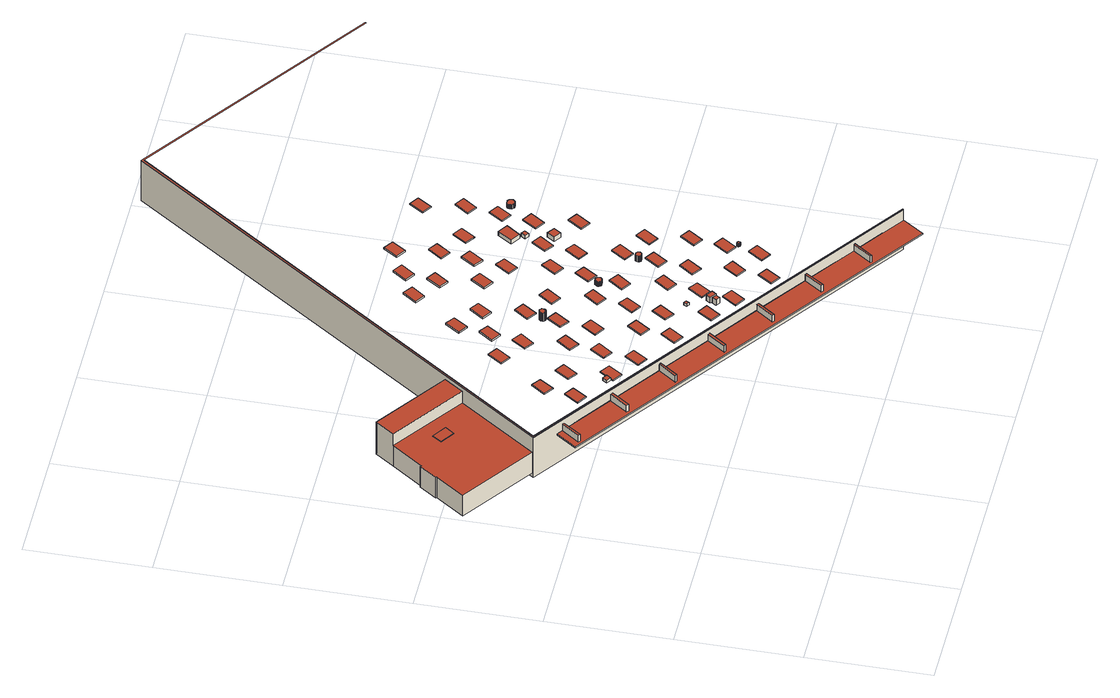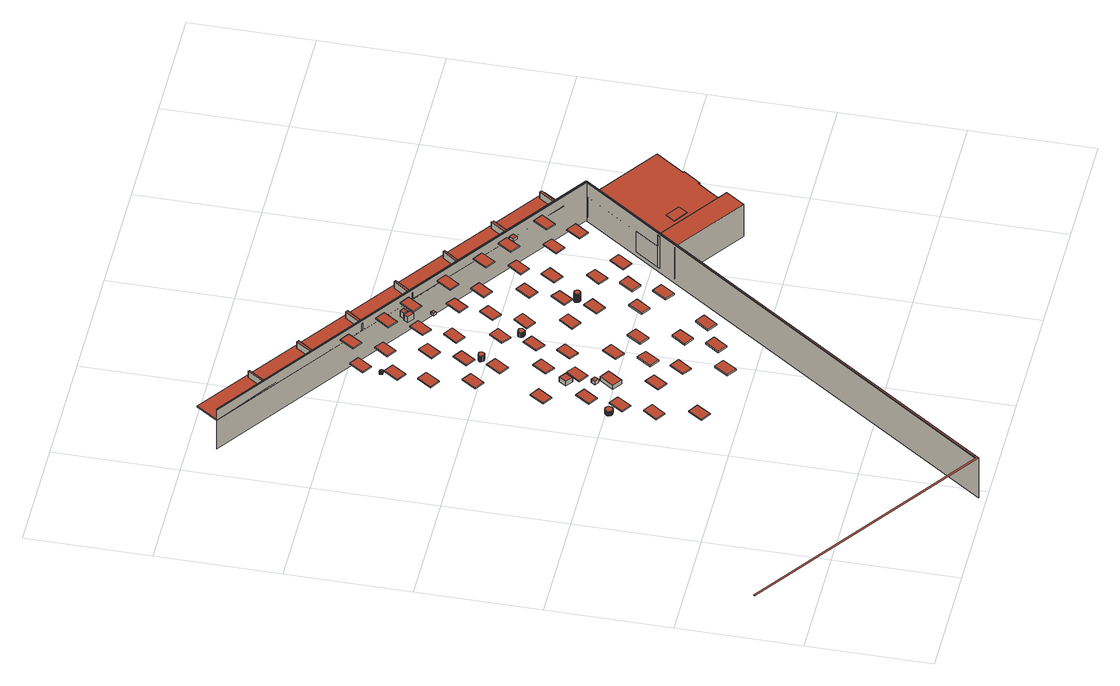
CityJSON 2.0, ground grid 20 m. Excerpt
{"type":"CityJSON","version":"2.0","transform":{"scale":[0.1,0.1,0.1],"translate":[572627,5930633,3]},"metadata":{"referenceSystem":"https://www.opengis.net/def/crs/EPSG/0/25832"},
"CityObjects":{
"building1":{"type":"Building","attributes":{"Grundfläche 2D":"274.273523","Grundhöhe NN":"4.621"},"children":["building1-1"],"geometry":[{"type":"Solid","lod":"3","boundaries":[[[[0,1,2,3,4,5,6,7]],[[8,9,10,11]],[[7,6,12,13]],[[11,10,14,15]],[[11,15,16,5,8]],[[8,5,4,9]],[[9,4,17,14,10]],[[4,3,18,17]],[[6,5,16,12]],[[0,7,13,19]],[[1,0,19,20]],[[2,1,20,21]],[[3,2,21,18]],[[17,18,21,20,19,13,12,16,15,14]]]],"semantics":{"surfaces":[{"type":"RoofSurface"},{"type":"WallSurface"},{"type":"GroundSurface"}],"values":[[0,0,1,1,1,1,1,1,1,1,1,1,1,2]]}}]},
"building1-1":{"type":"BuildingInstallation","parents":["building1"],"geometry":[{"type":"MultiSurface","lod":"3","boundaries":[[[22,23,24,25]],[[25,24,26,27]],[[27,28,22,25]],[[23,22,28,29]],[[24,23,29,26]]],"semantics":{"surfaces":[{"type":"RoofSurface"},{"type":"WallSurface"}],"values":[0,1,1,1,1]}}]},
"building2":{"type":"Building","attributes":{"Grundfläche 2D":"6602.493035","Grundhöhe NN":"3.817"},"children":["building2-1","building2-2","building2-3","building2-4","building2-5","building2-6","building2-7","building2-8","building2-9","building2-10","building2-11","building2-12","building2-13","building2-14","building2-15","building2-16","building2-17","building2-18","building2-19","building2-20","building2-21","building2-22","building2-23","building2-24","building2-25","building2-26","building2-27","building2-28","building2-29","building2-30","building2-31","building2-32","building2-33","building2-34","building2-35","building2-36","building2-37","building2-38","building2-39","building2-40","building2-41","building2-42","building2-43","building2-44","building2-45","building2-46","building2-47","building2-48","building2-49","building2-50","building2-51","building2-52","building2-53","building2-54","building2-55","building2-56","building2-57","building2-58","building2-59","building2-60","building2-61","building2-62","building2-63","building2-64","building2-65"],"geometry":[{"type":"MultiSurface","lod":"3","boundaries":[[[30,31,32,33,34,35]],[[36,32,31,30,37,38]],[[30,39,40,37]],[[41,42,43,44]],[[45,41,44,46]],[[35,34,33,46,44,43,47,48,49]]],"semantics":{"surfaces":[{"type":"WallSurface"},{"type":"RoofSurface"}],"values":[0,0,0,0,0,1]}}]},
"building2-1":{"type":"BuildingInstallation","parents":["building2"],"geometry":[{"type":"MultiSurface","lod":"3","boundaries":[[[50,51,52,53]],[[53,52,54,55]],[[50,53,55,56]],[[56,57,51,50]],[[57,54,52,51]]],"semantics":{"surfaces":[{"type":"RoofSurface"},{"type":"WallSurface"}],"values":[0,1,1,1,1]}}]},
"building2-2":{"type":"BuildingInstallation","parents":["building2"],"geometry":[{"type":"MultiSurface","lod":"3","boundaries":[[[58,59,60,61]],[[61,60,62,63]],[[58,61,63,64]],[[59,58,64,65]],[[60,59,65,62]]],"semantics":{"surfaces":[{"type":"RoofSurface"},{"type":"WallSurface"}],"values":[0,1,1,1,1]}}]},
"building2-3":{"type":"BuildingInstallation","parents":["building2"],"geometry":[{"type":"MultiSurface","lod":"3","boundaries":[[[66,67,68,69]],[[69,68,70,71]],[[66,69,71,72]],[[67,66,72,73]],[[68,67,73,70]]],"semantics":{"surfaces":[{"type":"RoofSurface"},{"type":"WallSurface"}],"values":[0,1,1,1,1]}}]},
"building2-4":{"type":"BuildingInstallation","parents":["building2"],"geometry":[{"type":"MultiSurface","lod":"3","boundaries":[[[74,75,76,77]],[[78,79,75,74]],[[79,80,76,75]],[[80,81,77,76]],[[81,78,74,77]]],"semantics":{"surfaces":[{"type":"RoofSurface"},{"type":"WallSurface"}],"values":[0,1,1,1,1]}}]},
"building2-5":{"type":"BuildingInstallation","parents":["building2"],"geometry":[{"type":"MultiSurface","lod":"3","boundaries":[[[82,83,84,85]],[[85,84,86,87]],[[82,85,87,88]],[[88,89,83,82]],[[89,86,84,83]]],"semantics":{"surfaces":[{"type":"RoofSurface"},{"type":"WallSurface"}],"values":[0,1,1,1,1]}}]},
"building2-6":{"type":"BuildingInstallation","parents":["building2"],"geometry":[{"type":"MultiSurface","lod":"3","boundaries":[[[90,91,92,93]],[[94,95,93,92]],[[95,96,90,93]],[[91,90,96,97]],[[92,91,97,94]]],"semantics":{"surfaces":[{"type":"RoofSurface"},{"type":"WallSurface"}],"values":[0,1,1,1,1]}}]},
"building2-7":{"type":"BuildingInstallation","parents":["building2"],"geometry":[{"type":"MultiSurface","lod":"3","boundaries":[[[98,99,100,101]],[[101,100,102,103]],[[103,104,98,101]],[[99,98,104,105]],[[105,102,100,99]]],"semantics":{"surfaces":[{"type":"RoofSurface"},{"type":"WallSurface"}],"values":[0,1,1,1,1]}}]},
"building2-8":{"type":"BuildingInstallation","parents":["building2"],"geometry":[{"type":"MultiSurface","lod":"3","boundaries":[[[106,107,108,109]],[[109,108,110,111]],[[106,109,111,112]],[[107,106,112,113]],[[108,107,113,110]]],"semantics":{"surfaces":[{"type":"RoofSurface"},{"type":"WallSurface"}],"values":[0,1,1,1,1]}}]},
"building2-9":{"type":"BuildingInstallation","parents":["building2"],"geometry":[{"type":"MultiSurface","lod":"3","boundaries":[[[114,115,116,117]],[[117,116,118,119]],[[114,117,119,120]],[[115,114,120,121]],[[116,115,121,118]]],"semantics":{"surfaces":[{"type":"RoofSurface"},{"type":"WallSurface"}],"values":[0,1,1,1,1]}}]},
"building2-10":{"type":"BuildingInstallation","parents":["building2"],"geometry":[{"type":"MultiSurface","lod":"3","boundaries":[[[122,123,124,125]],[[125,124,126,127]],[[127,128,122,125]],[[123,122,128,129]],[[129,126,124,123]]],"semantics":{"surfaces":[{"type":"RoofSurface"},{"type":"WallSurface"}],"values":[0,1,1,1,1]}}]},
"building2-11":{"type":"BuildingInstallation","parents":["building2"],"geometry":[{"type":"MultiSurface","lod":"3","boundaries":[[[130,131,132,133]],[[133,132,134,135]],[[130,133,135,136]],[[131,130,136,137]],[[132,131,137,134]]],"semantics":{"surfaces":[{"type":"RoofSurface"},{"type":"WallSurface"}],"values":[0,1,1,1,1]}}]},
"building2-12":{"type":"BuildingInstallation","parents":["building2"],"geometry":[{"type":"MultiSurface","lod":"3","boundaries":[[[138,139,140,141]],[[141,140,142,143]],[[138,141,143,144]],[[139,138,144,145]],[[140,139,145,142]]],"semantics":{"surfaces":[{"type":"RoofSurface"},{"type":"WallSurface"}],"values":[0,1,1,1,1]}}]},
"building2-13":{"type":"BuildingInstallation","parents":["building2"],"geometry":[{"type":"MultiSurface","lod":"3","boundaries":[[[146,147,148,149]],[[149,148,150,151]],[[146,149,151,152]],[[147,146,152,153]],[[148,147,153,150]]],"semantics":{"surfaces":[{"type":"RoofSurface"},{"type":"WallSurface"}],"values":[0,1,1,1,1]}}]},
"building2-14":{"type":"BuildingInstallation","parents":["building2"],"geometry":[{"type":"MultiSurface","lod":"3","boundaries":[[[154,155,156,157]],[[157,156,158,159]],[[154,157,159,160]],[[155,154,160,161]],[[156,155,161,158]]],"semantics":{"surfaces":[{"type":"RoofSurface"},{"type":"WallSurface"}],"values":[0,1,1,1,1]}}]},
"building2-15":{"type":"BuildingInstallation","parents":["building2"],"geometry":[{"type":"MultiSurface","lod":"3","boundaries":[[[162,163,164,165]],[[166,167,165,164]],[[162,165,167,168]],[[163,162,168,169]],[[169,166,164,163]]],"semantics":{"surfaces":[{"type":"RoofSurface"},{"type":"WallSurface"}],"values":[0,1,1,1,1]}}]},
"building2-16":{"type":"BuildingInstallation","parents":["building2"],"geometry":[{"type":"MultiSurface","lod":"3","boundaries":[[[170,171,172,173]],[[173,172,174,175]],[[170,173,175,176]],[[171,170,176,177]],[[172,171,177,174]]],"semantics":{"surfaces":[{"type":"RoofSurface"},{"type":"WallSurface"}],"values":[0,1,1,1,1]}}]},
"building2-17":{"type":"BuildingInstallation","parents":["building2"],"geometry":[{"type":"MultiSurface","lod":"3","boundaries":[[[178,179,180,181]],[[181,180,182,183]],[[178,181,183,184]],[[179,178,184,185]],[[180,179,185,182]]],"semantics":{"surfaces":[{"type":"RoofSurface"},{"type":"WallSurface"}],"values":[0,1,1,1,1]}}]},
"building2-18":{"type":"BuildingInstallation","parents":["building2"],"geometry":[{"type":"MultiSurface","lod":"3","boundaries":[[[186,187,188,189]],[[189,188,190,191]],[[186,189,191,192]],[[187,186,192,193]],[[188,187,193,190]]],"semantics":{"surfaces":[{"type":"RoofSurface"},{"type":"WallSurface"}],"values":[0,1,1,1,1]}}]},
"building2-19":{"type":"BuildingInstallation","parents":["building2"],"geometry":[{"type":"MultiSurface","lod":"3","boundaries":[[[194,195,196,197,198,199,200,201,202,203,204,205,206,207,208,209,210,211,212,213,214,215,216,217,218,219,220,221,222,223,224,225,226,227,228,229,230]],[[194,230,231,232]],[[195,194,232,233]],[[196,195,233,234]],[[229,228,235,236]],[[230,229,236,231]],[[197,196,234,237]],[[198,197,237,238]],[[199,198,238,239]],[[200,199,239,240]],[[201,200,240,241]],[[202,201,241,242]],[[203,202,242,243]],[[204,203,243,244]],[[205,204,244,245]],[[206,205,245,246]],[[207,206,246,247]],[[208,207,247,248]],[[209,208,248,249]],[[210,209,249,250]],[[211,210,250,251]],[[212,211,251,252]],[[213,212,252,253]],[[214,213,253,254]],[[215,214,254,255]],[[216,215,255,256]],[[217,216,256,257]],[[218,217,257,258]],[[219,218,258,259]],[[220,219,259,260]],[[221,220,260,261]],[[222,221,261,262]],[[223,222,262,263]],[[224,223,263,264]],[[225,224,264,265]],[[226,225,265,266]],[[227,226,266,267]],[[228,227,267,235]]],"semantics":{"surfaces":[{"type":"RoofSurface"},{"type":"WallSurface"}],"values":[0,1,1,1,1,1,1,1,1,1,1,1,1,1,1,1,1,1,1,1,1,1,1,1,1,1,1,1,1,1,1,1,1,1,1,1,1,1]}}]},
"building2-20":{"type":"BuildingInstallation","parents":["building2"],"geometry":[{"type":"MultiSurface","lod":"3","boundaries":[[[268,269,270,271]],[[271,270,272,273]],[[268,271,273,274]],[[269,268,274,275]],[[270,269,275,272]]],"semantics":{"surfaces":[{"type":"RoofSurface"},{"type":"WallSurface"}],"values":[0,1,1,1,1]}}]},
"building2-21":{"type":"BuildingInstallation","parents":["building2"],"geometry":[{"type":"MultiSurface","lod":"3","boundaries":[[[276,277,278,279]],[[279,278,280,281]],[[276,279,281,282]],[[277,276,282,283]],[[278,277,283,280]]],"semantics":{"surfaces":[{"type":"RoofSurface"},{"type":"WallSurface"}],"values":[0,1,1,1,1]}}]},
"building2-22":{"type":"BuildingInstallation","parents":["building2"],"geometry":[{"type":"MultiSurface","lod":"3","boundaries":[[[284,285,286,287]],[[287,286,288,289]],[[284,287,289,290]],[[285,284,290,291]],[[286,285,291,288]]],"semantics":{"surfaces":[{"type":"RoofSurface"},{"type":"WallSurface"}],"values":[0,1,1,1,1]}}]},
"building2-23":{"type":"BuildingInstallation","parents":["building2"],"geometry":[{"type":"MultiSurface","lod":"3","boundaries":[[[292,293,294,295]],[[295,294,296,297]],[[292,295,297,298]],[[293,292,298,299]],[[294,293,299,296]]],"semantics":{"surfaces":[{"type":"RoofSurface"},{"type":"WallSurface"}],"values":[0,1,1,1,1]}}]},
"building2-24":{"type":"BuildingInstallation","parents":["building2"],"geometry":[{"type":"MultiSurface","lod":"3","boundaries":[[[300,301,302,303]],[[303,302,304,305]],[[300,303,305,306]],[[301,300,306,307]],[[302,301,307,304]]],"semantics":{"surfaces":[{"type":"RoofSurface"},{"type":"WallSurface"}],"values":[0,1,1,1,1]}}]},
"building2-25":{"type":"BuildingInstallation","parents":["building2"],"geometry":[{"type":"MultiSurface","lod":"3","boundaries":[[[308,309,310,311]],[[311,310,312,313]],[[308,311,313,314]],[[309,308,314,315]],[[310,309,315,312]]],"semantics":{"surfaces":[{"type":"RoofSurface"},{"type":"WallSurface"}],"values":[0,1,1,1,1]}}]},
"building2-26":{"type":"BuildingInstallation","parents":["building2"],"geometry":[{"type":"MultiSurface","lod":"3","boundaries":[[[316,317,318,319]],[[319,318,320,321]],[[316,319,321,322]],[[317,316,322,323]],[[318,317,323,320]]],"semantics":{"surfaces":[{"type":"RoofSurface"},{"type":"WallSurface"}],"values":[0,1,1,1,1]}}]},
"building2-27":{"type":"BuildingInstallation","parents":["building2"],"geometry":[{"type":"MultiSurface","lod":"3","boundaries":[[[324,325,326,327]],[[327,326,328,329]],[[324,327,329,330]],[[325,324,330,331]],[[326,325,331,328]]],"semantics":{"surfaces":[{"type":"RoofSurface"},{"type":"WallSurface"}],"values":[0,1,1,1,1]}}]},
"building2-28":{"type":"BuildingInstallation","parents":["building2"],"geometry":[{"type":"MultiSurface","lod":"3","boundaries":[[[332,333,334,335]],[[335,334,336,337]],[[337,338,332,335]],[[338,339,333,332]],[[334,333,339,336]]],"semantics":{"surfaces":[{"type":"RoofSurface"},{"type":"WallSurface"}],"values":[0,1,1,1,1]}}]},
"building2-29":{"type":"BuildingInstallation","parents":["building2"],"geometry":[{"type":"MultiSurface","lod":"3","boundaries":[[[340,341,342,343]],[[343,342,344,345]],[[340,343,345,346]],[[341,340,346,347]],[[342,341,347,344]]],"semantics":{"surfaces":[{"type":"RoofSurface"},{"type":"WallSurface"}],"values":[0,1,1,1,1]}}]},
"building2-30":{"type":"BuildingInstallation","parents":["building2"],"geometry":[{"type":"MultiSurface","lod":"3","boundaries":[[[348,349,350,351]],[[352,353,351,350]],[[348,351,353,354]],[[349,348,354,355]],[[355,352,350,349]]],"semantics":{"surfaces":[{"type":"RoofSurface"},{"type":"WallSurface"}],"values":[0,1,1,1,1]}}]},
"building2-31":{"type":"BuildingInstallation","parents":["building2"],"geometry":[{"type":"MultiSurface","lod":"3","boundaries":[[[356,357,358,359]],[[359,358,360,361]],[[356,359,361,362]],[[357,356,362,363]],[[358,357,363,360]]],"semantics":{"surfaces":[{"type":"RoofSurface"},{"type":"WallSurface"}],"values":[0,1,1,1,1]}}]},
"building2-32":{"type":"BuildingInstallation","parents":["building2"],"geometry":[{"type":"MultiSurface","lod":"3","boundaries":[[[364,365,366,367]],[[367,366,368,369]],[[364,367,369,370]],[[365,364,370,371]],[[366,365,371,368]]],"semantics":{"surfaces":[{"type":"RoofSurface"},{"type":"WallSurface"}],"values":[0,1,1,1,1]}}]},
"building2-33":{"type":"BuildingInstallation","parents":["building2"],"geometry":[{"type":"MultiSurface","lod":"3","boundaries":[[[372,373,374,375,376,377,378,379,380,381,382,383,384,385,386,387,388,389,390,391,392,393,394,395,396,397,398,399,400,401,402,403,404]],[[381,380,405,406]],[[382,381,406,407]],[[378,377,408,409]],[[379,378,409,410]],[[380,379,410,405]],[[383,382,407,411]],[[384,383,411,412]],[[385,384,412,413]],[[386,385,413,414]],[[387,386,414,415]],[[388,387,415,416]],[[389,388,416,417]],[[390,389,417,418]],[[391,390,418,419]],[[392,391,419,420]],[[393,392,420,421]],[[394,393,421,422]],[[395,394,422,423]],[[396,395,423,424]],[[397,396,424,425]],[[398,397,425,426]],[[399,398,426,427]],[[400,399,427,428]],[[401,400,428,429]],[[402,401,429,430]],[[403,402,430,431]],[[404,403,431,432]],[[372,404,432,433]],[[373,372,433,434]],[[374,373,434,435]],[[375,374,435,436]],[[376,375,436,437]],[[377,376,437,408]]],"semantics":{"surfaces":[{"type":"RoofSurface"},{"type":"WallSurface"}],"values":[0,1,1,1,1,1,1,1,1,1,1,1,1,1,1,1,1,1,1,1,1,1,1,1,1,1,1,1,1,1,1,1,1,1]}}]},
"building2-34":{"type":"BuildingInstallation","parents":["building2"],"geometry":[{"type":"MultiSurface","lod":"3","boundaries":[[[438,439,440,441]],[[441,440,442,443]],[[438,441,443,444]],[[439,438,444,445]],[[440,439,445,442]]],"semantics":{"surfaces":[{"type":"RoofSurface"},{"type":"WallSurface"}],"values":[0,1,1,1,1]}}]},
"building2-35":{"type":"BuildingInstallation","parents":["building2"],"geometry":[{"type":"MultiSurface","lod":"3","boundaries":[[[446,447,448,449]],[[449,448,450,451]],[[446,449,451,452]],[[447,446,452,453]],[[448,447,453,450]]],"semantics":{"surfaces":[{"type":"RoofSurface"},{"type":"WallSurface"}],"values":[0,1,1,1,1]}}]},
"building2-36":{"type":"BuildingInstallation","parents":["building2"],"geometry":[{"type":"MultiSurface","lod":"3","boundaries":[[[454,455,456,457]],[[457,456,458,459]],[[454,457,459,460]],[[455,454,460,461]],[[456,455,461,458]]],"semantics":{"surfaces":[{"type":"RoofSurface"},{"type":"WallSurface"}],"values":[0,1,1,1,1]}}]},
"building2-37":{"type":"BuildingInstallation","parents":["building2"],"geometry":[{"type":"MultiSurface","lod":"3","boundaries":[[[462,463,464,465]],[[465,464,466,467]],[[462,465,467,468]],[[463,462,468,469]],[[464,463,469,466]]],"semantics":{"surfaces":[{"type":"RoofSurface"},{"type":"WallSurface"}],"values":[0,1,1,1,1]}}]},
"building2-38":{"type":"BuildingInstallation","parents":["building2"],"geometry":[{"type":"MultiSurface","lod":"3","boundaries":[[[470,471,472,473]],[[473,472,474,475]],[[475,476,470,473]],[[476,477,471,470]],[[472,471,477,474]]],"semantics":{"surfaces":[{"type":"RoofSurface"},{"type":"WallSurface"}],"values":[0,1,1,1,1]}}]},
"building2-39":{"type":"BuildingInstallation","parents":["building2"],"geometry":[{"type":"MultiSurface","lod":"3","boundaries":[[[478,479,480,481]],[[481,480,482,483]],[[483,484,478,481]],[[479,478,484,485]],[[485,482,480,479]]],"semantics":{"surfaces":[{"type":"RoofSurface"},{"type":"WallSurface"}],"values":[0,1,1,1,1]}}]},
"building2-40":{"type":"BuildingInstallation","parents":["building2"],"geometry":[{"type":"MultiSurface","lod":"3","boundaries":[[[486,487,488,489]],[[489,488,490,491]],[[486,489,491,492]],[[487,486,492,493]],[[488,487,493,490]]],"semantics":{"surfaces":[{"type":"RoofSurface"},{"type":"WallSurface"}],"values":[0,1,1,1,1]}}]},
"building2-41":{"type":"BuildingInstallation","parents":["building2"],"geometry":[{"type":"MultiSurface","lod":"3","boundaries":[[[494,495,496,497]],[[497,496,498,499]],[[494,497,499,500]],[[495,494,500,501]],[[496,495,501,498]]],"semantics":{"surfaces":[{"type":"RoofSurface"},{"type":"WallSurface"}],"values":[0,1,1,1,1]}}]},
"building2-42":{"type":"BuildingInstallation","parents":["building2"],"geometry":[{"type":"MultiSurface","lod":"3","boundaries":[[[502,503,504,505]],[[505,504,506,507]],[[502,505,507,508]],[[503,502,508,509]],[[504,503,509,506]]],"semantics":{"surfaces":[{"type":"RoofSurface"},{"type":"WallSurface"}],"values":[0,1,1,1,1]}}]},
"building2-43":{"type":"BuildingInstallation","parents":["building2"],"geometry":[{"type":"MultiSurface","lod":"3","boundaries":[[[510,511,512,513]],[[513,512,514,515]],[[510,513,515,516]],[[511,510,516,517]],[[512,511,517,514]]],"semantics":{"surfaces":[{"type":"RoofSurface"},{"type":"WallSurface"}],"values":[0,1,1,1,1]}}]},
"building2-44":{"type":"BuildingInstallation","parents":["building2"],"geometry":[{"type":"MultiSurface","lod":"3","boundaries":[[[518,519,520,521,522,523,524,525,526,527,528,529,530,531,532,533,534,535,536,537,538,539,540,541,542,543,544,545,546,547]],[[519,518,548,549]],[[520,519,549,550]],[[518,547,551,548]],[[521,520,550,552]],[[522,521,552,553]],[[523,522,553,554]],[[524,523,554,555]],[[525,524,555,556]],[[526,525,556,557]],[[527,526,557,558]],[[528,527,558,559]],[[529,528,559,560]],[[530,529,560,561]],[[531,530,561,562]],[[532,531,562,563]],[[533,532,563,564]],[[534,533,564,565]],[[535,534,565,566]],[[536,535,566,567]],[[537,536,567,568]],[[538,537,568,569]],[[539,538,569,570]],[[540,539,570,571]],[[541,540,571,572]],[[542,541,572,573]],[[543,542,573,574]],[[544,543,574,575]],[[545,544,575,576]],[[546,545,576,577]],[[547,546,577,551]]],"semantics":{"surfaces":[{"type":"RoofSurface"},{"type":"WallSurface"}],"values":[0,1,1,1,1,1,1,1,1,1,1,1,1,1,1,1,1,1,1,1,1,1,1,1,1,1,1,1,1,1,1]}}]},
"building2-45":{"type":"BuildingInstallation","parents":["building2"],"geometry":[{"type":"MultiSurface","lod":"3","boundaries":[[[578,579,580,581]],[[581,580,582,583]],[[578,581,583,584]],[[579,578,584,585]],[[580,579,585,582]]],"semantics":{"surfaces":[{"type":"RoofSurface"},{"type":"WallSurface"}],"values":[0,1,1,1,1]}}]},
"building2-46":{"type":"BuildingInstallation","parents":["building2"],"geometry":[{"type":"MultiSurface","lod":"3","boundaries":[[[586,587,588,589]],[[590,591,589,588]],[[586,589,591,592]],[[592,593,587,586]],[[588,587,593,590]]],"semantics":{"surfaces":[{"type":"RoofSurface"},{"type":"WallSurface"}],"values":[0,1,1,1,1]}}]},
"building2-47":{"type":"BuildingInstallation","parents":["building2"],"geometry":[{"type":"MultiSurface","lod":"3","boundaries":[[[594,595,596,597,598,599,600,601,602,603,604,605,606,607,608,609,610,611]],[[612,613,596,595]],[[614,615,594,611]],[[615,612,595,594]],[[613,616,597,596]],[[616,617,598,597]],[[617,618,599,598]],[[618,619,600,599]],[[619,620,601,600]],[[620,621,602,601]],[[621,622,603,602]],[[622,623,604,603]],[[623,624,605,604]],[[606,605,624,625]],[[625,626,607,606]],[[626,627,608,607]],[[627,628,609,608]],[[628,629,610,609]],[[629,614,611,610]]],"semantics":{"surfaces":[{"type":"RoofSurface"},{"type":"WallSurface"}],"values":[0,1,1,1,1,1,1,1,1,1,1,1,1,1,1,1,1,1,1]}}]},
"building2-48":{"type":"BuildingInstallation","parents":["building2"],"geometry":[{"type":"MultiSurface","lod":"3","boundaries":[[[630,631,632,633]],[[634,635,631,630]],[[635,636,632,631]],[[636,637,633,632]],[[637,634,630,633]]],"semantics":{"surfaces":[{"type":"RoofSurface"},{"type":"WallSurface"}],"values":[0,1,1,1,1]}}]},
"building2-49":{"type":"BuildingInstallation","parents":["building2"],"geometry":[{"type":"MultiSurface","lod":"3","boundaries":[[[638,639,640,641]],[[641,640,642,643]],[[638,641,643,644]],[[639,638,644,645]],[[640,639,645,642]]],"semantics":{"surfaces":[{"type":"RoofSurface"},{"type":"WallSurface"}],"values":[0,1,1,1,1]}}]},
"building2-50":{"type":"BuildingInstallation","parents":["building2"],"geometry":[{"type":"MultiSurface","lod":"3","boundaries":[[[646,647,648,649]],[[649,648,650,651]],[[646,649,651,652]],[[647,646,652,653]],[[648,647,653,650]]],"semantics":{"surfaces":[{"type":"RoofSurface"},{"type":"WallSurface"}],"values":[0,1,1,1,1]}}]},
"building2-51":{"type":"BuildingInstallation","parents":["building2"],"geometry":[{"type":"MultiSurface","lod":"3","boundaries":[[[654,655,656,657]],[[657,656,658,659]],[[659,660,654,657]],[[660,661,655,654]],[[656,655,661,658]]],"semantics":{"surfaces":[{"type":"RoofSurface"},{"type":"WallSurface"}],"values":[0,1,1,1,1]}}]},
"building2-52":{"type":"BuildingInstallation","parents":["building2"],"geometry":[{"type":"MultiSurface","lod":"3","boundaries":[[[662,663,664,665]],[[666,667,665,664]],[[662,665,667,668]],[[663,662,668,669]],[[669,666,664,663]]],"semantics":{"surfaces":[{"type":"RoofSurface"},{"type":"WallSurface"}],"values":[0,1,1,1,1]}}]},
"building2-53":{"type":"BuildingInstallation","parents":["building2"],"geometry":[{"type":"MultiSurface","lod":"3","boundaries":[[[670,671,672,673]],[[673,672,674,675]],[[670,673,675,676]],[[671,670,676,677]],[[672,671,677,674]]],"semantics":{"surfaces":[{"type":"RoofSurface"},{"type":"WallSurface"}],"values":[0,1,1,1,1]}}]},
"building2-54":{"type":"BuildingInstallation","parents":["building2"],"geometry":[{"type":"MultiSurface","lod":"3","boundaries":[[[678,679,680,681]],[[681,680,682,683]],[[678,681,683,684]],[[679,678,684,685]],[[680,679,685,682]]],"semantics":{"surfaces":[{"type":"RoofSurface"},{"type":"WallSurface"}],"values":[0,1,1,1,1]}}]},
"building2-55":{"type":"BuildingInstallation","parents":["building2"],"geometry":[{"type":"MultiSurface","lod":"3","boundaries":[[[686,687,688,689]],[[689,688,690,691]],[[686,689,691,692]],[[687,686,692,693]],[[688,687,693,690]]],"semantics":{"surfaces":[{"type":"RoofSurface"},{"type":"WallSurface"}],"values":[0,1,1,1,1]}}]},
"building2-56":{"type":"BuildingInstallation","parents":["building2"],"geometry":[{"type":"MultiSurface","lod":"3","boundaries":[[[694,695,696,697]],[[697,696,698,699]],[[694,697,699,700]],[[695,694,700,701]],[[696,695,701,698]]],"semantics":{"surfaces":[{"type":"RoofSurface"},{"type":"WallSurface"}],"values":[0,1,1,1,1]}}]},
"building2-57":{"type":"BuildingInstallation","parents":["building2"],"geometry":[{"type":"MultiSurface","lod":"3","boundaries":[[[702,703,704,705]],[[705,704,706,707]],[[702,705,707,708]],[[703,702,708,709]],[[704,703,709,706]]],"semantics":{"surfaces":[{"type":"RoofSurface"},{"type":"WallSurface"}],"values":[0,1,1,1,1]}}]},
"building2-58":{"type":"BuildingInstallation","parents":["building2"],"geometry":[{"type":"MultiSurface","lod":"3","boundaries":[[[710,711,712,713]],[[713,712,714,715]],[[710,713,715,716]],[[711,710,716,717]],[[712,711,717,714]]],"semantics":{"surfaces":[{"type":"RoofSurface"},{"type":"WallSurface"}],"values":[0,1,1,1,1]}}]},
"building2-59":{"type":"BuildingInstallation","parents":["building2"],"geometry":[{"type":"MultiSurface","lod":"3","boundaries":[[[718,719,720,721]],[[721,720,722,723]],[[718,721,723,724]],[[719,718,724,725]],[[720,719,725,722]]],"semantics":{"surfaces":[{"type":"RoofSurface"},{"type":"WallSurface"}],"values":[0,1,1,1,1]}}]},
"building2-60":{"type":"BuildingInstallation","parents":["building2"],"geometry":[{"type":"MultiSurface","lod":"3","boundaries":[[[726,727,728,729]],[[729,728,730,731]],[[726,729,731,732]],[[727,726,732,733]],[[728,727,733,730]]],"semantics":{"surfaces":[{"type":"RoofSurface"},{"type":"WallSurface"}],"values":[0,1,1,1,1]}}]},
"building2-61":{"type":"BuildingInstallation","parents":["building2"],"geometry":[{"type":"MultiSurface","lod":"3","boundaries":[[[734,735,736,737]],[[737,736,738,739]],[[734,737,739,740]],[[735,734,740,741]],[[736,735,741,738]]],"semantics":{"surfaces":[{"type":"RoofSurface"},{"type":"WallSurface"}],"values":[0,1,1,1,1]}}]},
"building2-62":{"type":"BuildingInstallation","parents":["building2"],"geometry":[{"type":"MultiSurface","lod":"3","boundaries":[[[742,743,744,745]],[[745,744,746,747]],[[742,745,747,748]],[[743,742,748,749]],[[744,743,749,746]]],"semantics":{"surfaces":[{"type":"RoofSurface"},{"type":"WallSurface"}],"values":[0,1,1,1,1]}}]},
"building2-63":{"type":"BuildingInstallation","parents":["building2"],"geometry":[{"type":"MultiSurface","lod":"3","boundaries":[[[750,751,752,753,754,755,756,757,758,759,760,761,762,763,764,765,766,767,768,769,770,771,772,773,774,775,776,777,778,779,780,781,782,783,784,785,786,787,788,789,790,791]],[[755,754,792,793]],[[756,755,793,794]],[[757,756,794,795]],[[754,753,796,792]],[[758,757,795,797]],[[759,758,797,798]],[[760,759,798,799]],[[761,760,799,800]],[[762,761,800,801]],[[763,762,801,802]],[[764,763,802,803]],[[765,764,803,804]],[[766,765,804,805]],[[767,766,805,806]],[[768,767,806,807]],[[769,768,807,808]],[[770,769,808,809]],[[771,770,809,810]],[[772,771,810,811]],[[773,772,811,812]],[[774,773,812,813]],[[775,774,813,814]],[[776,775,814,815]],[[777,776,815,816]],[[778,777,816,817]],[[779,778,817,818]],[[780,779,818,819]],[[781,780,819,820]],[[782,781,820,821]],[[783,782,821,822]],[[784,783,822,823]],[[785,784,823,824]],[[786,785,824,825]],[[787,786,825,826]],[[788,787,826,827]],[[789,788,827,828]],[[790,789,828,829]],[[791,790,829,830]],[[750,791,830,831]],[[751,750,831,832]],[[752,751,832,833]],[[753,752,833,796]]],"semantics":{"surfaces":[{"type":"RoofSurface"},{"type":"WallSurface"}],"values":[0,1,1,1,1,1,1,1,1,1,1,1,1,1,1,1,1,1,1,1,1,1,1,1,1,1,1,1,1,1,1,1,1,1,1,1,1,1,1,1,1,1,1]}}]},
"building2-64":{"type":"BuildingInstallation","parents":["building2"],"geometry":[{"type":"MultiSurface","lod":"3","boundaries":[[[834,835,836,837]],[[837,836,838,839]],[[834,837,839,840]],[[835,834,840,841]],[[836,835,841,838]]],"semantics":{"surfaces":[{"type":"RoofSurface"},{"type":"WallSurface"}],"values":[0,1,1,1,1]}}]},
"building2-65":{"type":"BuildingInstallation","parents":["building2"],"geometry":[{"type":"MultiSurface","lod":"3","boundaries":[[[842,843,844,845]],[[845,844,846,847]],[[847,848,842,845]],[[848,849,843,842]],[[844,843,849,846]]],"semantics":{"surfaces":[{"type":"RoofSurface"},{"type":"WallSurface"}],"values":[0,1,1,1,1]}}]},
"building3":{"type":"Building","attributes":{"Grundfläche 2D":"296.826390","Grundhöhe NN":"9.535"},"children":["building3-1","building3-2","building3-3","building3-4","building3-5","building3-6","building3-7"],"geometry":[{"type":"Solid","lod":"3","boundaries":[[[[850,851,852,853,854,855,856,857,858,859,860,861,862,863,864,865,866,867]],[[850,867,868,869]],[[850,869,851]],[[856,869,870,857]],[[854,869,856,855]],[[869,854,853]],[[869,853,852]],[[869,852,851]],[[863,862,870,865,864]],[[870,862,861]],[[870,861,860]],[[870,860,859]],[[870,859,858]],[[870,858,857]],[[866,865,870,871]],[[867,866,871,868]],[[870,869,868,871]]]],"semantics":{"surfaces":[{"type":"RoofSurface"},{"type":"WallSurface"},{"type":"GroundSurface"}],"values":[[0,1,1,1,1,1,1,1,1,1,1,1,1,1,1,1,2]]}}]},
"building3-1":{"type":"BuildingInstallation","parents":["building3"],"geometry":[{"type":"MultiSurface","lod":"3","boundaries":[[[872,873,874,875]],[[851,852,875,874]],[[852,876,872,875]],[[873,872,876,877]],[[877,851,874,873]]],"semantics":{"surfaces":[{"type":"RoofSurface"},{"type":"WallSurface"}],"values":[0,1,1,1,1]}}]},
"building3-2":{"type":"BuildingInstallation","parents":["building3"],"geometry":[{"type":"MultiSurface","lod":"3","boundaries":[[[878,879,880,881]],[[859,860,881,880]],[[860,882,878,881]],[[879,878,882,883]],[[883,859,880,879]]],"semantics":{"surfaces":[{"type":"RoofSurface"},{"type":"WallSurface"}],"values":[0,1,1,1,1]}}]},
"building3-3":{"type":"BuildingInstallation","parents":["building3"],"geometry":[{"type":"MultiSurface","lod":"3","boundaries":[[[884,885,886,887]],[[855,856,887,886]],[[856,888,884,887]],[[885,884,888,889]],[[889,855,886,885]]],"semantics":{"surfaces":[{"type":"RoofSurface"},{"type":"WallSurface"}],"values":[0,1,1,1,1]}}]},
"building3-4":{"type":"BuildingInstallation","parents":["building3"],"geometry":[{"type":"MultiSurface","lod":"3","boundaries":[[[890,891,892,893]],[[857,858,893,892]],[[858,894,890,893]],[[891,890,894,895]],[[895,857,892,891]]],"semantics":{"surfaces":[{"type":"RoofSurface"},{"type":"WallSurface"}],"values":[0,1,1,1,1]}}]},
"building3-5":{"type":"BuildingInstallation","parents":["building3"],"geometry":[{"type":"MultiSurface","lod":"3","boundaries":[[[896,897,898,899]],[[853,854,899,898]],[[854,900,896,899]],[[897,896,900,901]],[[901,853,898,897]]],"semantics":{"surfaces":[{"type":"RoofSurface"},{"type":"WallSurface"}],"values":[0,1,1,1,1]}}]},
"building3-6":{"type":"BuildingInstallation","parents":["building3"],"geometry":[{"type":"MultiSurface","lod":"3","boundaries":[[[902,903,904,905]],[[863,864,905,904]],[[864,906,902,905]],[[903,902,906,907]],[[907,863,904,903]]],"semantics":{"surfaces":[{"type":"RoofSurface"},{"type":"WallSurface"}],"values":[0,1,1,1,1]}}]},
"building3-7":{"type":"BuildingInstallation","parents":["building3"],"geometry":[{"type":"MultiSurface","lod":"3","boundaries":[[[908,909,910,911]],[[861,862,911,910]],[[862,912,908,911]],[[909,908,912,913]],[[913,861,910,909]]],"semantics":{"surfaces":[{"type":"RoofSurface"},{"type":"WallSurface"}],"values":[0,1,1,1,1]}}]}
},
"vertices":[
[34,614,57],[36,613,57],[3,566,57],[120,484,57],[209,610,57],[93,692,57],[56,640,57],[54,642,57],[93,692,80],[209,610,80],[230,641,80],[114,722,80],[56,640,16],[54,642,16],[230,641,16],[114,722,16],[93,692,16],[209,610,16],[120,484,16],[34,614,16],[36,613,16],[3,566,16],
[137,608,58],[148,623,58],[125,638,58],[115,623,58],[125,638,57],[115,623,57],[137,608,57],[148,623,57],
[119,482,87],[120,481,87],[741,44,87],[741,44,88],[120,481,88],[119,482,88],[741,44,8],[119,482,8],[120,481,8],[616,1188,87],[616,1188,8],[122,483,87],[617,1184,87],[617,1184,88],[122,483,88],[742,45,87],[742,45,88],[991,921,88],[992,923,88],[616,1188,88],
[226,456,89],[210,433,89],[225,423,89],[240,446,89],[225,423,87],[240,446,87],[226,456,87],[210,433,87],
[235,509,89],[219,486,89],[234,476,89],[249,499,89],[234,476,87],[249,499,87],[235,509,87],[219,486,87],
[271,395,92],[276,402,92],[269,407,92],[264,400,92],[269,407,87],[264,400,87],[271,395,87],[276,402,87],
[286,381,89],[301,404,89],[286,414,89],[271,391,89],[286,381,87],[301,404,87],[286,414,87],[271,391,87],
[275,481,89],[260,458,89],[274,448,89],[290,471,89],[274,448,87],[290,471,87],[275,481,87],[260,458,87],
[328,385,89],[313,362,89],[328,352,89],[343,375,89],[328,352,87],[343,375,87],[328,385,87],[313,362,87],
[333,439,89],[318,416,89],[332,406,89],[348,429,89],[332,406,87],[348,429,87],[333,439,87],[318,416,87],
[290,587,89],[274,564,89],[289,554,89],[305,577,89],[289,554,87],[305,577,87],[290,587,87],[274,564,87],
[341,492,89],[325,469,89],[340,459,89],[356,482,89],[340,459,87],[356,482,87],[341,492,87],[325,469,87],
[389,342,89],[373,319,89],[388,309,89],[404,332,89],[388,309,87],[404,332,87],[389,342,87],[373,319,87],
[330,559,89],[315,536,89],[329,526,89],[345,548,89],[329,526,87],[345,548,87],[330,559,87],[315,536,87],
[396,395,89],[380,372,89],[395,362,89],[411,385,89],[395,362,87],[411,385,87],[396,395,87],[380,372,87],
[337,611,90],[321,588,90],[336,578,90],[351,601,90],[336,578,87],[351,601,87],[337,611,87],[321,588,87],
[383,462,89],[367,439,89],[382,429,89],[398,452,89],[382,429,87],[398,452,87],[383,462,87],[367,439,87],
[450,298,89],[434,275,89],[449,265,89],[465,288,89],[449,265,87],[465,288,87],[450,298,87],[434,275,87],
[388,517,89],[373,494,89],[387,484,89],[403,507,89],[387,484,87],[403,507,87],[388,517,87],[373,494,87],
[345,664,90],[329,641,90],[344,631,90],[359,654,90],[344,631,87],[359,654,87],[345,664,87],[329,641,87],
[437,366,89],[422,343,89],[436,333,89],[452,356,89],[436,333,87],[452,356,87],[437,366,87],[422,343,87],
[391,520,103],[391,521,103],[391,522,103],[392,522,103],[392,523,103],[392,524,103],[392,525,103],[392,526,103],[391,526,103],[391,527,103],[390,528,103],[389,528,103],[389,529,103],[388,529,103],[387,529,103],[386,529,103],[385,529,103],[385,528,103],[384,528,103],[383,527,103],[383,526,103],[382,526,103],[382,525,103],[382,524,103],[382,523,103],[382,522,103],[383,521,103],[383,520,103],[384,520,103],[385,520,103],[385,519,103],[386,519,103],[387,519,103],[388,519,103],[389,519,103],[389,520,103],[390,520,103],[390,520,87],[391,520,87],[391,521,87],[391,522,87],[389,519,87],[389,520,87],[392,522,87],[392,523,87],[392,524,87],[392,525,87],[392,526,87],[391,526,87],[391,527,87],[390,528,87],[389,528,87],[389,529,87],[388,529,87],[387,529,87],[386,529,87],[385,529,87],[385,528,87],[384,528,87],[383,527,87],[383,526,87],[382,526,87],[382,525,87],[382,524,87],[382,523,87],[382,522,87],[383,521,87],[383,520,87],[384,520,87],[385,520,87],[385,519,87],[386,519,87],[387,519,87],[388,519,87],
[463,315,92],[466,320,92],[462,323,92],[459,318,92],[462,323,87],[459,318,87],[463,315,87],[466,320,87],
[477,271,98],[481,277,98],[475,282,98],[470,275,98],[475,282,87],[470,275,87],[477,271,87],[481,277,87],
[397,569,89],[381,546,89],[396,536,89],[412,559,89],[396,536,87],[412,559,87],[397,569,87],[381,546,87],
[444,419,89],[428,396,89],[443,386,89],[458,409,89],[443,386,87],[458,409,87],[444,419,87],[428,396,87],
[484,278,98],[489,285,98],[479,292,98],[474,285,98],[479,292,87],[474,285,87],[484,278,87],[489,285,87],
[492,269,89],[476,246,89],[491,236,89],[507,259,89],[491,236,87],[507,259,87],[492,269,87],[476,246,87],
[385,635,90],[369,612,90],[384,602,90],[399,625,90],[384,602,87],[399,625,87],[385,635,87],[369,612,87],
[451,473,89],[435,450,89],[450,440,89],[466,463,89],[450,440,87],[466,463,87],[451,473,87],[435,450,87],
[499,323,89],[483,300,89],[498,290,89],[513,313,89],[498,290,87],[513,313,87],[499,323,87],[483,300,87],
[438,540,89],[422,517,89],[437,507,89],[453,530,89],[437,507,87],[453,530,87],[438,540,87],[422,517,87],
[505,376,89],[489,353,89],[504,343,89],[520,366,89],[504,343,87],[520,366,87],[505,376,87],[489,353,87],
[550,227,89],[535,204,89],[550,194,89],[565,217,89],[550,194,87],[565,217,87],[550,227,87],[535,204,87],
[400,741,90],[384,718,90],[399,708,90],[415,730,90],[399,708,87],[415,730,87],[400,741,87],[384,718,87],
[479,453,96],[480,453,96],[481,453,96],[482,453,96],[483,453,96],[484,453,96],[485,453,96],[485,454,96],[486,454,96],[486,455,96],[487,456,96],[487,457,96],[487,458,96],[487,459,96],[487,460,96],[486,461,96],[485,462,96],[484,462,96],[484,463,96],[483,463,96],[482,463,96],[481,463,96],[480,463,96],[479,462,96],[478,461,96],[477,460,96],[477,459,96],[477,458,96],[477,457,96],[477,456,96],[478,455,96],[478,454,96],[479,454,96],[486,454,87],[486,455,87],[487,456,87],[484,453,87],[485,453,87],[485,454,87],[487,457,87],[487,458,87],[487,459,87],[487,460,87],[486,461,87],[485,462,87],[484,462,87],[484,463,87],[483,463,87],[482,463,87],[481,463,87],[480,463,87],[479,462,87],[478,461,87],[477,460,87],[477,459,87],[477,458,87],[477,457,87],[477,456,87],[478,455,87],[478,454,87],[479,454,87],[479,453,87],[480,453,87],[481,453,87],[482,453,87],[483,453,87],
[492,444,89],[476,421,89],[491,411,89],[507,433,89],[491,411,87],[507,433,87],[492,444,87],[476,421,87],
[557,281,89],[542,258,89],[556,248,89],[572,271,89],[556,248,87],[572,271,87],[557,281,87],[542,258,87],
[451,647,90],[436,624,90],[451,614,90],[466,637,90],[451,614,87],[466,637,87],[451,647,87],[436,624,87],
[499,497,89],[483,474,89],[498,464,89],[513,487,89],[498,464,87],[513,487,87],[499,497,87],[483,474,87],
[547,347,89],[531,324,89],[546,314,89],[562,337,89],[546,314,87],[562,337,87],[547,347,87],[531,324,87],
[439,713,90],[424,690,90],[438,680,90],[454,703,90],[438,680,87],[454,703,87],[439,713,87],[424,690,87],
[506,550,89],[490,527,89],[505,517,89],[520,540,89],[505,517,87],[520,540,87],[506,550,87],[490,527,87],
[553,401,89],[537,378,89],[552,368,89],[568,391,89],[552,368,87],[568,391,87],[553,401,87],[537,378,87],
[600,252,89],[584,229,89],[599,219,89],[615,242,89],[599,219,87],[615,242,87],[600,252,87],[584,229,87],
[446,766,90],[430,743,90],[445,733,90],[461,756,90],[445,733,87],[461,756,87],[446,766,87],[430,743,87],
[552,407,98],[553,408,98],[553,409,98],[554,409,98],[554,410,98],[554,411,98],[553,412,98],[553,413,98],[552,414,98],[551,415,98],[550,415,98],[549,415,98],[548,415,98],[547,415,98],[546,415,98],[545,414,98],[545,413,98],[544,412,98],[544,411,98],[544,410,98],[544,409,98],[544,408,98],[545,408,98],[545,407,98],[546,406,98],[547,406,98],[548,406,98],[549,406,98],[550,406,98],[551,406,98],[552,407,87],[553,408,87],[553,409,87],[551,406,87],[554,409,87],[554,410,87],[554,411,87],[553,412,87],[553,413,87],[552,414,87],[551,415,87],[550,415,87],[549,415,87],[548,415,87],[547,415,87],[546,415,87],[545,414,87],[545,413,87],[544,412,87],[544,411,87],[544,410,87],[544,409,87],[544,408,87],[545,408,87],[545,407,87],[546,406,87],[547,406,87],[548,406,87],[549,406,87],[550,406,87],
[493,618,89],[477,595,89],[492,585,89],[507,608,89],[492,585,87],[507,608,87],[493,618,87],[477,595,87],
[560,454,89],[544,431,89],[559,421,89],[575,444,89],[559,421,87],[575,444,87],[560,454,87],[544,431,87],
[612,268,93],[613,268,93],[613,269,93],[613,270,93],[613,271,93],[612,272,93],[611,272,93],[610,272,93],[609,272,93],[609,271,93],[608,270,93],[608,269,93],[609,269,93],[609,268,93],[610,268,93],[610,267,93],[611,267,93],[612,267,93],[613,268,87],[613,269,87],[612,267,87],[612,268,87],[613,270,87],[613,271,87],[612,272,87],[611,272,87],[610,272,87],[609,272,87],[609,271,87],[608,270,87],[608,269,87],[609,269,87],[609,268,87],[610,268,87],[610,267,87],[611,267,87],
[605,273,89],[621,296,89],[606,306,89],[590,283,89],[605,273,87],[621,296,87],[606,306,87],[590,283,87],
[498,672,90],[483,649,90],[497,639,90],[513,662,90],[497,639,87],[513,662,87],[498,672,87],[483,649,87],
[547,522,89],[531,499,89],[546,489,89],[561,512,89],[546,489,87],[561,512,87],[547,522,87],[531,499,87],
[612,359,89],[596,336,89],[611,326,89],[627,349,89],[611,326,87],[627,349,87],[612,359,87],[596,336,87],
[506,724,89],[490,701,89],[505,691,89],[520,714,89],[505,691,87],[520,714,87],[506,724,87],[490,701,87],
[553,575,89],[538,552,89],[552,542,89],[568,565,89],[552,542,87],[568,565,87],[553,575,87],[538,552,87],
[601,425,89],[585,402,89],[600,392,89],[616,415,89],[600,392,87],[616,415,87],[601,425,87],[585,402,87],
[494,790,90],[479,767,90],[494,757,90],[509,780,90],[494,757,87],[509,780,87],[494,790,87],[479,767,87],
[574,535,96],[582,547,96],[571,555,96],[563,543,96],[571,555,87],[563,543,87],[574,535,87],[582,547,87],
[566,583,94],[570,590,94],[564,594,94],[560,587,94],[564,594,87],[560,587,87],[566,583,87],[570,590,87],
[560,628,95],[544,605,95],[559,595,95],[575,618,95],[559,595,87],[575,618,87],[560,628,87],[544,605,87],
[547,695,89],[532,672,89],[547,662,89],[562,685,89],[547,662,87],[562,685,87],[547,695,87],[532,672,87],
[614,532,89],[598,509,89],[613,499,89],[629,522,89],[613,499,87],[629,522,87],[614,532,87],[598,509,87],
[601,599,89],[585,576,89],[600,566,89],[616,589,89],[600,566,87],[616,589,87],[601,599,87],[585,576,87],
[607,652,89],[592,629,89],[607,619,89],[622,642,89],[607,619,87],[622,642,87],[607,652,87],[592,629,87],
[629,617,95],[630,617,95],[631,617,95],[631,618,95],[632,618,95],[633,619,95],[634,620,95],[634,621,95],[635,621,95],[635,622,95],[635,623,95],[635,624,95],[635,625,95],[634,625,95],[634,626,95],[634,627,95],[633,627,95],[633,628,95],[632,628,95],[631,629,95],[630,629,95],[629,629,95],[628,629,95],[627,629,95],[626,629,95],[625,628,95],[624,628,95],[624,627,95],[623,626,95],[623,625,95],[623,624,95],[622,623,95],[623,622,95],[623,621,95],[623,620,95],[624,619,95],[625,619,95],[625,618,95],[626,618,95],[626,617,95],[627,617,95],[628,617,95],[632,618,87],[633,619,87],[634,620,87],[634,621,87],[631,618,87],[635,621,87],[635,622,87],[635,623,87],[635,624,87],[635,625,87],[634,625,87],[634,626,87],[634,627,87],[633,627,87],[633,628,87],[632,628,87],[631,629,87],[630,629,87],[629,629,87],[628,629,87],[627,629,87],[626,629,87],[625,628,87],[624,628,87],[624,627,87],[623,626,87],[623,625,87],[623,624,87],[622,623,87],[623,622,87],[623,621,87],[623,620,87],[624,619,87],[625,619,87],[625,618,87],[626,618,87],[626,617,87],[627,617,87],[628,617,87],[629,617,87],[630,617,87],[631,617,87],
[614,706,89],[598,683,89],[613,673,89],[629,696,89],[613,673,87],[629,696,87],[614,706,87],[598,683,87],
[601,773,89],[586,750,89],[601,740,89],[616,763,89],[601,740,87],[616,763,87],[601,773,87],[586,750,87],
[741,44,67],[659,101,67],[657,103,67],[578,158,67],[575,160,67],[497,216,67],[494,218,67],[415,273,67],[412,276,67],[333,331,67],[330,333,67],[252,388,67],[248,391,67],[170,446,67],[167,448,67],[158,455,67],[134,421,67],[717,9,67],[717,9,65],[741,44,65],[158,455,65],[134,421,65],
[636,73,80],[638,71,80],[659,101,80],[657,103,80],[636,73,67],[638,71,67],
[309,304,80],[312,302,80],[333,331,80],[330,333,80],[309,304,67],[312,302,67],
[473,189,80],[476,187,80],[497,216,80],[494,218,80],[473,189,67],[476,187,67],
[391,246,80],[394,244,80],[415,273,80],[412,276,80],[391,246,67],[394,244,67],
[555,131,80],[558,129,80],[578,158,80],[575,160,80],[555,131,67],[558,129,67],
[146,419,80],[149,416,80],[170,446,80],[167,448,80],[146,419,67],[149,416,67],
[228,362,80],[231,359,80],[252,388,80],[248,391,80],[228,362,67],[231,359,67]
]}
